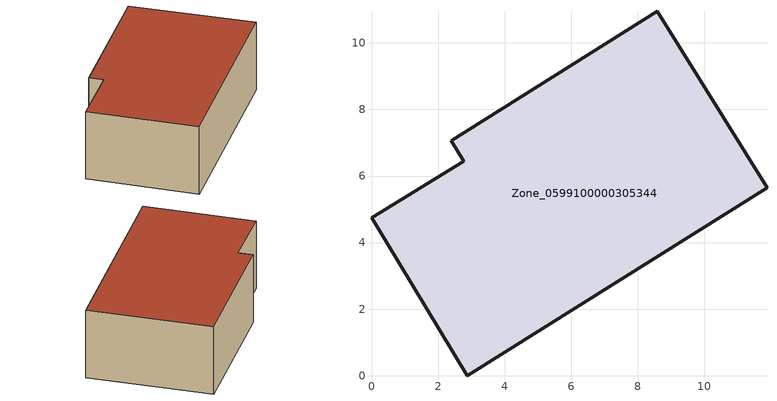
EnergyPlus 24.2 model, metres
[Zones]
Zone_0599100000305344
 floor ground (C_G): 11.88,5.65 2.88,0 0,4.74 2.78,6.44 2.39,7.06 8.58,10.95 z0
 wall outside (C_F): 2.88,0 11.88,5.65 8.58,10.95 2.39,7.06 2.78,6.44 0,4.74 2.88,0 z0:3.6
 roof outside (C_R): 0,4.74 2.88,0 11.88,5.65 8.58,10.95 2.39,7.06 2.78,6.44 z3.6
[BUILDING]
Pand.0599100000305344: North Axis=0; Terrain=City; Loads Convergence Tolerance Value=0.04; Temperature Convergence Tolerance Value=0.4; Solar Distribution=FullExterior; Maximum Number of Warmup Days=25; Minimum Number of Warmup Days=1
[Site:Location]
Rotterdam.The.Hague.AP_ZH_NLD Design_Conditions: Latitude=51.96; Longitude=4.45; Time Zone=1; Elevation=-4.5
[SITE:GROUNDTEMPERATURE:BUILDINGSURFACE]
18, 18, 18, 18, 18, 18, 18, 18, 18, 18, 18, 18
[MATERIAL] Thermal Absorptance=0.9; Solar Absorptance=0.7; Visible Absorptance=0.7
Name | Roughness | Thickness | Conductivity | Density | Specific Heat
G.TI.1946 | MediumSmooth | 0.15 | 1 | 540 | 1210
F.TI.1946 | Rough | 0.3 | 0.857143 | 1920 | 840
R.TI.1946 | MediumRough | 0.2 | 0.1 | 1500 | 1000
[CONSTRUCTION]
C_G: G.TI.1946
C_F: F.TI.1946
C_R: R.TI.1946
[ZONE]
Zone_0599100000305344: Type=1; Multiplier=1; Ceiling Height=Autocalculate; Volume=Autocalculate; Floor Area=autocalculate; Part of Total Floor Area=Yes
[ZONEINFILTRATION:DESIGNFLOWRATE]
Infil_Zone_0599100000305344: Zone or ZoneList or Space or SpaceList=Zone_0599100000305344; Schedule=AlwaysOn; Design Flow Rate Calculation Method=Flow/Area; Flow Rate per Floor Area=0.003; Constant Term Coefficient=1; Temperature Term Coefficient=0; Velocity Term Coefficient=0; Velocity Squared Term Coefficient=0
[HVACTEMPLATE:ZONE:IDEALLOADSAIRSYSTEM]
Zone_0599100000305344: Maximum Heating Supply Air Temperature=50; Minimum Cooling Supply Air Temperature=13; Maximum Heating Supply Air Humidity Ratio=0.0156; Minimum Cooling Supply Air Humidity Ratio=0.0077; Heating Limit=NoLimit; Cooling Limit=NoLimit; Dehumidification Control Type=ConstantSensibleHeatRatio; Cooling Sensible Heat Ratio=0.7; Dehumidification Setpoint=60; Humidification Control Type=None; Humidification Setpoint=30; Outdoor Air Method=None; Outdoor Air Flow Rate per Person=0.00944; Outdoor Air Flow Rate per Zone Floor Area=0; Outdoor Air Flow Rate per Zone=0; Demand Controlled Ventilation Type=None; Outdoor Air Economizer Type=NoEconomizer; Heat Recovery Type=None; Sensible Heat Recovery Effectiveness=0.7; Latent Heat Recovery Effectiveness=0.65
[ZONECONTROL:THERMOSTAT]
ThermostatControl_Zone_0599100000305344: Zone or ZoneList=Zone_0599100000305344; Control Type Schedule=DualSetpointControlType; Control 1=Thermostat_Zone_0599100000305344; Temperature Difference Between Cutout And Setpoint=0
[THERMOSTATSETPOINT:DUALSETPOINT]
Thermostat_Zone_0599100000305344: Heating Setpoint Temperature Schedule=HeatingSetpoint_Zone_0599100000305344; Cooling Setpoint Temperature Schedule=CoolingSetpoint_Zone_0599100000305344
[SCHEDULE:COMPACT]
HeatingSetpoint_Zone_0599100000305344: Through: 12/31, For: AllDays, Until: 24:00, 21
CoolingSetpoint_Zone_0599100000305344: Through: 12/31, For: AllDays, Until: 24:00, 24
DualSetpointControlType: Through: 12/31, For: AllDays, Until: 24:00, 4
AlwaysOn: Through: 12/31, For: AllDays, Until: 24:00, 1
